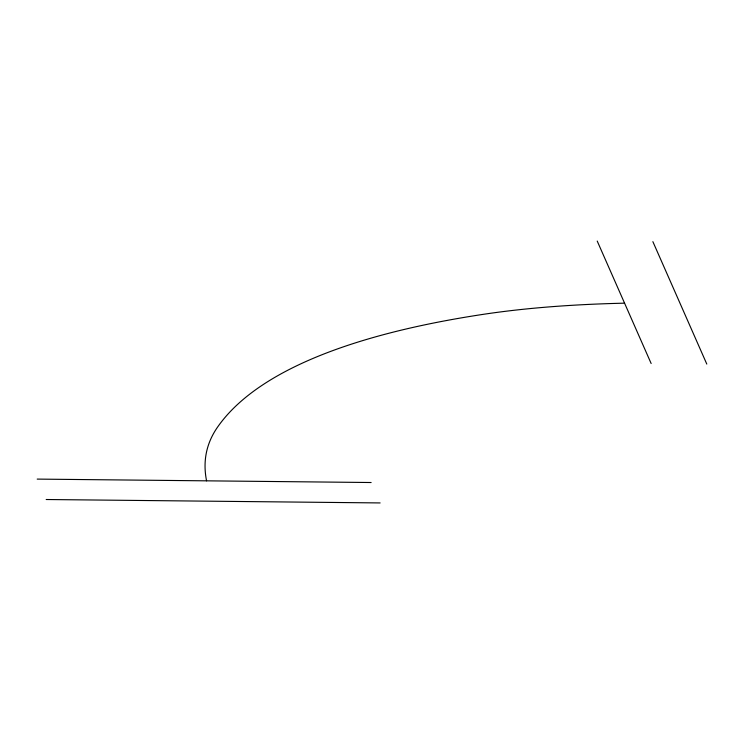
<?xml version="1.0" encoding="UTF-8"?>
<svg xmlns="http://www.w3.org/2000/svg" width="744" height="744" viewBox="0 0 744 744"><rect width="100%" height="100%" fill="white"/><g stroke="black" fill="none" stroke-linecap="round" stroke-linejoin="round"><path stroke-width="1.12" d="M37.2 479.099L371.135 482.521M46.184 499.512L380.128 502.935M652.869 241.642L706.8 364.076M597.218 241.065L651.149 363.509M206.572 480.838A1003.861 254.736 12.9 0 1 217.592 427.075A1516.56 384.834 12.9 0 1 482.596 314.442A1003.861 254.736 12.9 0 1 624.569 303.171"/></g></svg>
